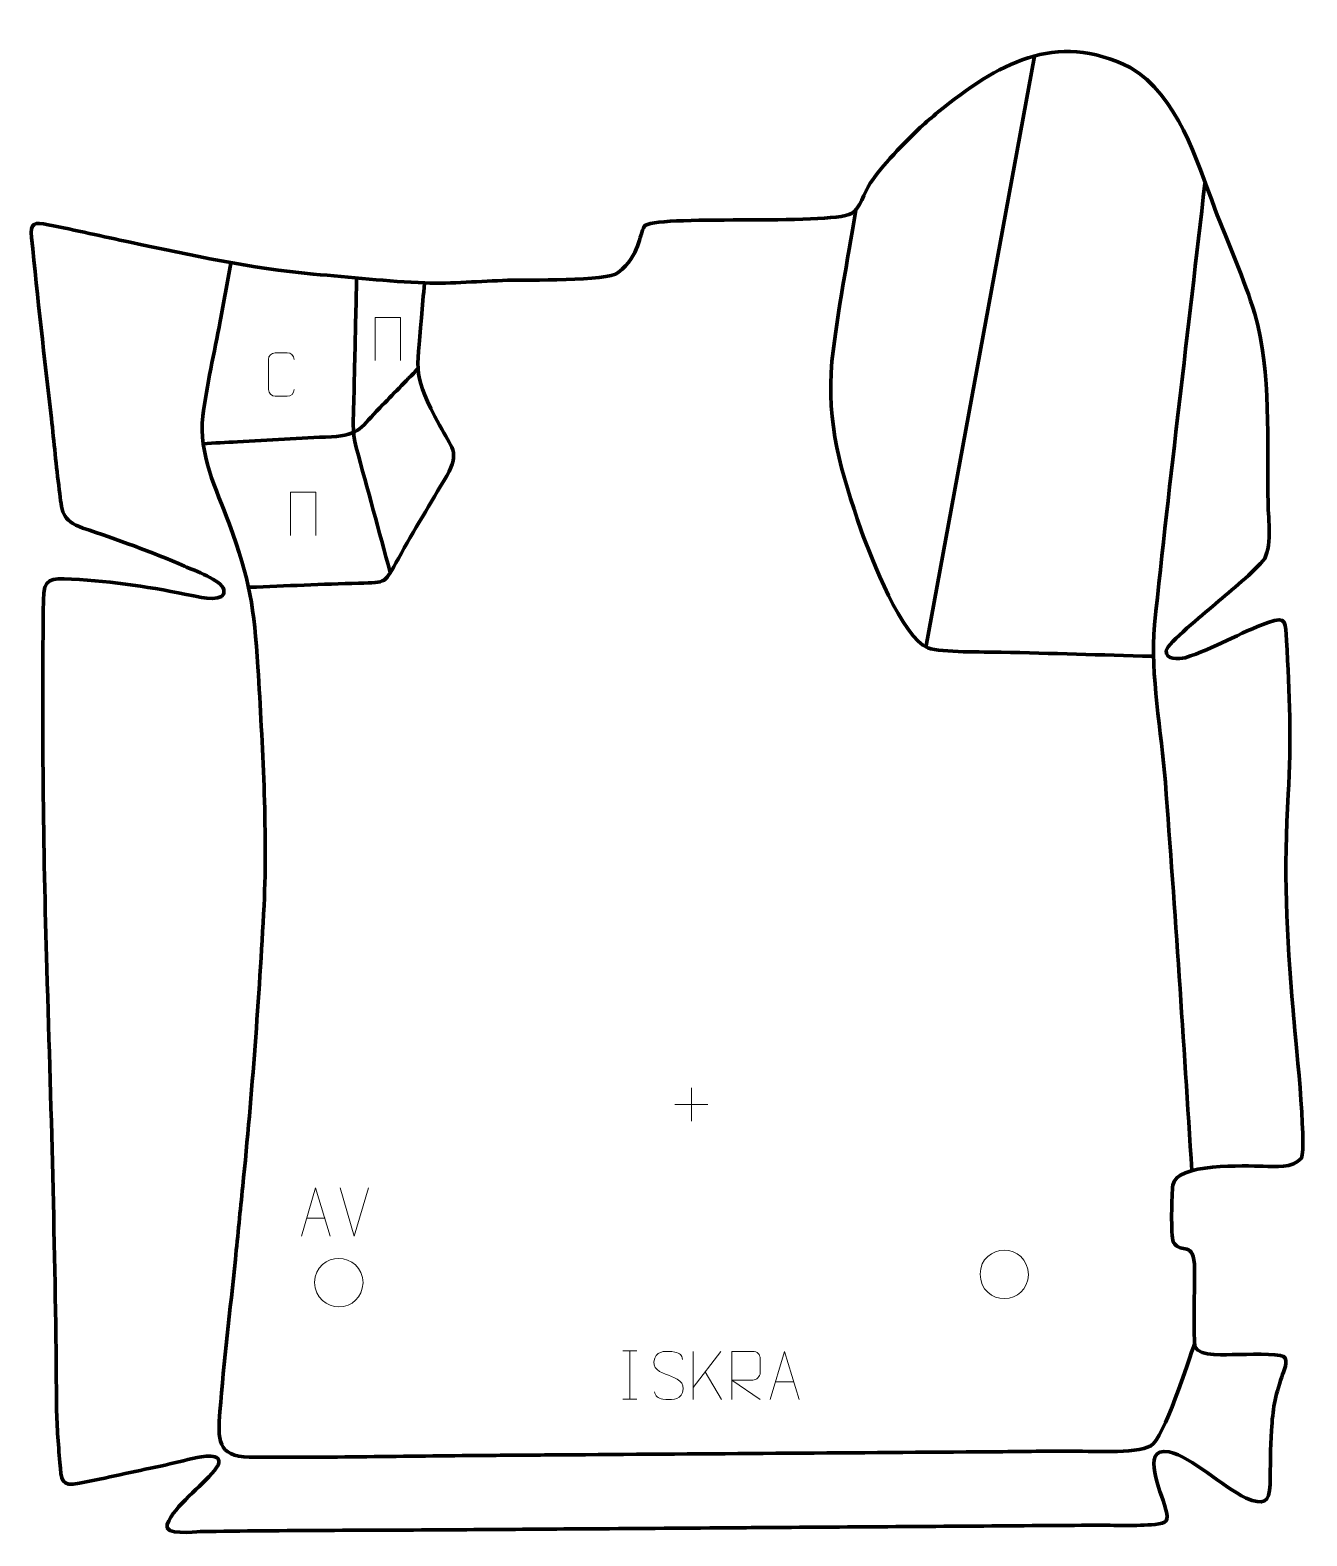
# Model space of a CAD drawing. Header units: millimetres. Extents: x 961 to 1621, y -33 to 745.
import ezdxf

# ---------------------------------------------------------------- set-up
doc = ezdxf.new("R2010")
doc.units = ezdxf.units.MM
doc.header["$MEASUREMENT"] = 0
doc.layers.add('layer 2', color=7, linetype='Continuous')
doc.layers.add('layer 3', color=7, linetype='Continuous')

msp = doc.modelspace()

# ---------------------------------------------------------------- linework, layer by layer
at = {"layer": 'layer 2', "color": 142, "lineweight": 158}
msp.add_open_spline([(1480.2999, 731.8699), (1480.2999, 731.8699), (1424.1644, 426.4846), (1424.1644, 426.4846)], degree=3, dxfattribs=at)
for points, knots in [([(1568.2554, 666.1379), (1559.5698, 590.1629), (1550.2226, 514.0593), (1542.1807, 438.0373), (1542.1807, 438.0373), (1540.0487, 411.6494), (1545.8392, 383.3044), (1547.8541, 356.7454), (1547.8541, 356.7454), (1552.9022, 289.934), (1557.3169, 223.0836), (1561.5132, 156.2139)], [0, 0, 0, 0, 0.25, 0.25, 0.25, 0.25, 0.5, 0.5, 0.5, 0.5, 1, 1, 1, 1]), ([(1387.8876, 652.3534), (1383.3892, 624.161), (1378.7788, 602.6164), (1375.6094, 574.3362), (1375.6094, 574.3362), (1372.6016, 541.9164), (1380.3507, 516.9627), (1390.7544, 486.7952), (1390.7544, 486.7952), (1395.5702, 473.4164), (1412.0189, 430.9262), (1425.0899, 426.24), (1425.0899, 426.24), (1432.9644, 423.6751), (1453.5555, 424.1903), (1462.9984, 423.9802), (1462.9984, 423.9802), (1488.9548, 423.3986), (1514.9054, 422.5594), (1540.8584, 421.8447)], [0, 0, 0, 0, 0.16666667, 0.16666667, 0.16666667, 0.16666667, 0.33333333, 0.33333333, 0.33333333, 0.33333333, 0.5, 0.5, 0.5, 0.5, 0.66666667, 0.66666667, 0.66666667, 0.66666667, 1, 1, 1, 1]), ([(1563.0345, 67.0948), (1559.7725, 57.9272), (1546.9612, 17.6408), (1540.4002, 14.0351), (1540.4002, 14.0351), (1532.1911, 9.5236), (1508.2844, 11.3134), (1498.1638, 11.3006), (1498.1638, 11.3006), (1485.1278, 11.2172), (1472.0923, 11.02), (1459.0565, 10.9099), (1459.0565, 10.9099), (1459.0565, 10.9099), (1458.1026, 10.9018), (1458.1026, 10.9018), (1458.1026, 10.9018), (1388.1733, 10.3997), (1318.2441, 9.8977), (1248.3148, 9.3959), (1248.3148, 9.3959), (1241.9576, 9.3503), (1235.6004, 9.3047), (1229.2431, 9.259), (1229.2431, 9.259), (1218.118, 9.1792), (1206.9928, 9.0994), (1195.8678, 9.0195), (1195.8678, 9.0195), (1155.5502, 8.7238), (1114.9459, 7.8381), (1074.6645, 8.0728), (1074.6645, 8.0728), (1057.7859, 8.4846), (1058.3403, 17.5093), (1059.4004, 31.6323), (1059.4004, 31.6323), (1061.4598, 57.7422), (1064.7426, 84.1626), (1067.3795, 110.2821), (1067.3795, 110.2821), (1068.6525, 122.8916), (1069.9254, 135.501), (1071.1984, 148.1105), (1071.1984, 148.1105), (1076.0806, 196.1145), (1079.5819, 245.0003), (1082.2389, 293.1862), (1082.2389, 293.1862), (1083.9735, 333.7014), (1081.3979, 375.6432), (1079.0708, 416.1596), (1079.0708, 416.1596), (1077.0145, 447.2345), (1074.9531, 460.9667), (1064.1166, 490.5277), (1064.1166, 490.5277), (1057.51, 508.2358), (1048.3134, 526.4594), (1050.5959, 545.8836), (1050.5959, 545.8836), (1052.5398, 561.9648), (1056.5542, 578.8444), (1059.5202, 594.9124), (1059.5202, 594.9124), (1061.3622, 604.8912), (1063.2063, 614.8696), (1065.0491, 624.8484)], [0, 0, 0, 0, 0.05555556, 0.05555556, 0.05555556, 0.05555556, 0.11111111, 0.11111111, 0.11111111, 0.11111111, 0.16666667, 0.16666667, 0.16666667, 0.16666667, 0.22222222, 0.22222222, 0.22222222, 0.22222222, 0.27777778, 0.27777778, 0.27777778, 0.27777778, 0.33333333, 0.33333333, 0.33333333, 0.33333333, 0.38888889, 0.38888889, 0.38888889, 0.38888889, 0.44444444, 0.44444444, 0.44444444, 0.44444444, 0.5, 0.5, 0.5, 0.5, 0.55555556, 0.55555556, 0.55555556, 0.55555556, 0.61111111, 0.61111111, 0.61111111, 0.61111111, 0.66666667, 0.66666667, 0.66666667, 0.66666667, 0.72222222, 0.72222222, 0.72222222, 0.72222222, 0.77777778, 0.77777778, 0.77777778, 0.77777778, 0.83333333, 0.83333333, 0.83333333, 0.83333333, 0.88888889, 0.88888889, 0.88888889, 0.88888889, 1, 1, 1, 1]), ([(1074.7051, 457.4896), (1093.4082, 458.1997), (1112.3764, 459.1449), (1131.0547, 459.6097), (1131.0547, 459.6097), (1146.1897, 459.9863), (1144.1141, 459.3818), (1151.5769, 472.4139), (1151.5769, 472.4139), (1159.8397, 486.8348), (1168.0302, 500.9093), (1176.639, 515.1336), (1176.639, 515.1336), (1183.6915, 527.5831), (1178.9471, 529.6484), (1172.8459, 541.2184), (1172.8459, 541.2184), (1159.1081, 567.2697), (1160.9858, 567.6159), (1163.5058, 596.6951), (1163.5058, 596.6951), (1164.0256, 602.6946), (1164.5451, 608.694), (1165.0657, 614.6934)], [0, 0, 0, 0, 0.14285714, 0.14285714, 0.14285714, 0.14285714, 0.28571429, 0.28571429, 0.28571429, 0.28571429, 0.42857143, 0.42857143, 0.42857143, 0.42857143, 0.57142857, 0.57142857, 0.57142857, 0.57142857, 0.71428571, 0.71428571, 0.71428571, 0.71428571, 1, 1, 1, 1]), ([(1147.3698, 465.2117), (1141.5526, 486.694), (1135.6882, 508.1634), (1129.8636, 529.642), (1129.8636, 529.642), (1127.4763, 538.4452), (1128.3629, 544.2581), (1128.5668, 553.1563), (1128.5668, 553.1563), (1128.7116, 559.4766), (1128.8561, 565.797), (1129.0007, 572.1173), (1129.0007, 572.1173), (1129.3478, 587.2861), (1129.6949, 602.4549), (1130.0421, 617.6236)], [0, 0, 0, 0, 0.2, 0.2, 0.2, 0.2, 0.4, 0.4, 0.4, 0.4, 0.6, 0.6, 0.6, 0.6, 1, 1, 1, 1]), ([(1050.5048, 531.6663), (1056.5039, 532.008), (1062.5029, 532.3498), (1068.5019, 532.6917), (1068.5019, 532.6917), (1084.7097, 533.6177), (1100.7792, 534.5363), (1117.0016, 535.2897), (1117.0016, 535.2897), (1131.6667, 535.9707), (1132.6214, 540.6199), (1142.0448, 550.281), (1142.0448, 550.281), (1148.6426, 557.045), (1155.261, 563.7888), (1161.8678, 570.5439)], [0, 0, 0, 0, 0.2, 0.2, 0.2, 0.2, 0.4, 0.4, 0.4, 0.4, 0.6, 0.6, 0.6, 0.6, 1, 1, 1, 1])]:
    msp.add_open_spline(points, degree=3, knots=knots, dxfattribs=at)
at = {"layer": 'layer 2', "color": 142, "lineweight": 9}
for points, knots in [([(1139.6144, 574.6023), (1139.6144, 574.6023), (1139.6144, 596.9632), (1139.6144, 596.9632), (1139.6144, 596.9632), (1139.6144, 596.9632), (1152.7389, 596.9632), (1152.7389, 596.9632), (1152.7389, 596.9632), (1152.7389, 596.9632), (1152.7389, 574.6023), (1152.7389, 574.6023)], [0, 0, 0, 0, 0.25, 0.25, 0.25, 0.25, 0.5, 0.5, 0.5, 0.5, 1, 1, 1, 1]), ([(1097.7694, 559.6704), (1097.6441, 557.5884), (1096.1412, 556.2626), (1094.2166, 556.2529), (1094.2166, 556.2529), (1092.127, 556.2533), (1090.0374, 556.2533), (1087.9481, 556.2529), (1087.9481, 556.2529), (1086.2231, 556.1585), (1084.4559, 557.8472), (1084.4659, 559.6549), (1084.4659, 559.6549), (1084.4663, 564.8254), (1084.4663, 569.9956), (1084.4659, 575.1655), (1084.4659, 575.1655), (1084.4697, 577.0814), (1086.035, 578.6221), (1087.9637, 578.61), (1087.9637, 578.61), (1090.0478, 578.61), (1092.1322, 578.61), (1094.2166, 578.61), (1094.2166, 578.61), (1095.961, 578.6418), (1097.7455, 577.3052), (1097.7694, 575.1209)], [0, 0, 0, 0, 0.125, 0.125, 0.125, 0.125, 0.25, 0.25, 0.25, 0.25, 0.375, 0.375, 0.375, 0.375, 0.5, 0.5, 0.5, 0.5, 0.625, 0.625, 0.625, 0.625, 0.75, 0.75, 0.75, 0.75, 1, 1, 1, 1]), ([(1095.8496, 484.2486), (1095.8496, 484.2486), (1095.8496, 506.6094), (1095.8496, 506.6094), (1095.8496, 506.6094), (1095.8496, 506.6094), (1108.9741, 506.6094), (1108.9741, 506.6094), (1108.9741, 506.6094), (1108.9741, 506.6094), (1108.9741, 484.2486), (1108.9741, 484.2486)], [0, 0, 0, 0, 0.25, 0.25, 0.25, 0.25, 0.5, 0.5, 0.5, 0.5, 1, 1, 1, 1]), ([(1101.4668, 122.3058), (1101.4668, 122.3058), (1108.8413, 147.2711), (1108.8413, 147.2711), (1108.8413, 147.2711), (1108.8413, 147.2711), (1116.4148, 122.3058), (1116.4148, 122.3058)], [0, 0, 0, 0, 0.33333333, 0.33333333, 0.33333333, 0.33333333, 1, 1, 1, 1]), ([(1108.3475, 98.4066), (1108.4317, 106.3156), (1114.7132, 110.8963), (1120.8534, 110.7808), (1120.8534, 110.7808), (1126.9936, 110.8963), (1133.2751, 106.0566), (1133.3593, 98.1477), (1133.3593, 98.1477), (1132.9184, 90.6092), (1127.6279, 85.8085), (1120.8534, 85.7735), (1120.8534, 85.7735), (1114.7132, 85.658), (1108.4317, 90.4976), (1108.3475, 98.4066)], [0, 0, 0, 0, 0.2, 0.2, 0.2, 0.2, 0.4, 0.4, 0.4, 0.4, 0.6, 0.6, 0.6, 0.6, 1, 1, 1, 1]), ([(1452.1163, 102.6414), (1452.2005, 110.5504), (1458.482, 115.1311), (1464.6222, 115.0156), (1464.6222, 115.0156), (1470.7624, 115.1311), (1477.0439, 110.2915), (1477.1281, 102.3825), (1477.1281, 102.3825), (1476.6871, 94.844), (1471.3967, 90.0434), (1464.6222, 90.0083), (1464.6222, 90.0083), (1458.482, 89.8928), (1452.2005, 94.7324), (1452.1163, 102.6414)], [0, 0, 0, 0, 0.2, 0.2, 0.2, 0.2, 0.4, 0.4, 0.4, 0.4, 0.6, 0.6, 0.6, 0.6, 1, 1, 1, 1]), ([(1291.1752, 50.4839), (1286.9249, 51.955), (1282.0144, 53.7517), (1284.0204, 59.2746), (1284.0204, 59.2746), (1285.5247, 63.4165), (1290.7408, 63.0277), (1294.3461, 62.4264), (1294.3461, 62.4264), (1297.208, 61.949), (1298.0731, 60.7352), (1298.3839, 58.6501)], [0, 0, 0, 0, 0.25, 0.25, 0.25, 0.25, 0.5, 0.5, 0.5, 0.5, 1, 1, 1, 1]), ([(1323.8531, 37.8273), (1323.8531, 37.8273), (1323.8531, 62.7926), (1323.8531, 62.7926), (1323.8531, 62.7926), (1327.4496, 62.7926), (1331.0468, 62.7926), (1334.6437, 62.7926), (1334.6437, 62.7926), (1336.9702, 62.7549), (1338.5281, 61.2643), (1338.5241, 58.8967), (1338.5241, 58.8967), (1338.5237, 56.8602), (1338.5237, 53.7994), (1338.5241, 51.7624), (1338.5241, 51.7624), (1338.5175, 49.8861), (1336.7044, 47.9433), (1334.6939, 47.9242), (1334.6939, 47.9242), (1334.6939, 47.9242), (1323.8531, 47.9242), (1323.8531, 47.9242), (1323.8531, 47.9242), (1323.8531, 47.9242), (1338.5148, 37.8273), (1338.5148, 37.8273)], [0, 0, 0, 0, 0.125, 0.125, 0.125, 0.125, 0.25, 0.25, 0.25, 0.25, 0.375, 0.375, 0.375, 0.375, 0.5, 0.5, 0.5, 0.5, 0.625, 0.625, 0.625, 0.625, 0.75, 0.75, 0.75, 0.75, 1, 1, 1, 1]), ([(1343.724, 37.8273), (1343.724, 37.8273), (1351.0985, 62.7927), (1351.0985, 62.7927), (1351.0985, 62.7927), (1351.0985, 62.7927), (1358.672, 37.8273), (1358.672, 37.8273)], [0, 0, 0, 0, 0.33333333, 0.33333333, 0.33333333, 0.33333333, 1, 1, 1, 1]), ([(1291.1752, 50.4838), (1295.1956, 48.8364), (1300.2275, 46.9471), (1298.3926, 41.5843), (1298.3926, 41.5843), (1296.9322, 37.3159), (1292.0191, 37.5728), (1288.2912, 38.1277), (1288.2912, 38.1277), (1285.5398, 38.5377), (1284.3184, 39.7518), (1283.9402, 41.8649)], [0, 0, 0, 0, 0.25, 0.25, 0.25, 0.25, 0.5, 0.5, 0.5, 0.5, 1, 1, 1, 1])]:
    msp.add_open_spline(points, degree=3, knots=knots, dxfattribs=at)
for points in [[(1302.9729, 198.8643), (1302.9729, 198.8643), (1302.9729, 181.7034), (1302.9729, 181.7034)], [(1294.3925, 190.2838), (1294.3925, 190.2838), (1311.5534, 190.2838), (1311.5534, 190.2838)], [(1128.8393, 122.2985), (1128.8393, 122.2985), (1121.5141, 147.2639), (1121.5141, 147.2639)], [(1136.1646, 147.2639), (1136.1646, 147.2639), (1128.8394, 122.2985), (1128.8394, 122.2985)], [(1104.1907, 131.5596), (1104.1907, 131.5596), (1113.691, 131.5596), (1113.691, 131.5596)], [(1267.58, 62.9667), (1267.58, 62.9667), (1274.7515, 62.9667), (1274.7515, 62.9667)], [(1271.1657, 62.9667), (1271.1657, 62.9667), (1271.1657, 38.0014), (1271.1657, 38.0014)], [(1303.8249, 62.7927), (1303.8249, 62.7927), (1303.8249, 37.8273), (1303.8249, 37.8273)], [(1318.2079, 62.7927), (1318.2079, 62.7927), (1303.8249, 44.1441), (1303.8249, 44.1441)], [(1318.5334, 37.923), (1318.5334, 37.923), (1310.0589, 52.2435), (1310.0589, 52.2435)], [(1346.4479, 47.0811), (1346.4479, 47.0811), (1355.9481, 47.0811), (1355.9481, 47.0811)], [(1267.58, 38.0014), (1267.58, 38.0014), (1274.7515, 38.0014), (1274.7515, 38.0014)]]:
    msp.add_open_spline(points, degree=3, dxfattribs=at)
at = {"layer": 'layer 3', "color": 242, "lineweight": 158}
msp.add_open_spline([(962.1033, 638.2304), (961.3416, 645.903), (963.3432, 646.3072), (970.7095, 644.8227), (970.7095, 644.8227), (984.7903, 641.9604), (998.9649, 638.7392), (1013.0622, 635.7758), (1013.0622, 635.7758), (1045.1266, 628.9385), (1074.8123, 622.3064), (1107.6413, 619.3283), (1107.6413, 619.3283), (1126.6565, 617.6007), (1146.2825, 615.5477), (1165.323, 614.7459), (1165.323, 614.7459), (1179.1629, 614.2271), (1194.0203, 615.7278), (1208.0474, 616.0941), (1208.0474, 616.0941), (1217.5982, 616.2748), (1259.8346, 615.6881), (1265.2262, 620.0767), (1265.2262, 620.0767), (1276.5692, 629.3093), (1275.8405, 639.4054), (1278.6595, 643.9517), (1278.6595, 643.9517), (1282.5085, 650.1591), (1373.713, 644.4463), (1385.6392, 650.5448), (1385.6392, 650.5448), (1389.7537, 652.6489), (1392.5804, 661.9273), (1395.3733, 666.227), (1395.3733, 666.227), (1400.7866, 674.5607), (1413.7487, 688.0103), (1421.2203, 694.9565), (1421.2203, 694.9565), (1424.253, 697.7759), (1427.3344, 700.469), (1430.5149, 703.1197), (1430.5149, 703.1197), (1461.0585, 727.6589), (1490.7564, 745.3473), (1529.7064, 726.0574), (1529.7064, 726.0574), (1554.2704, 711.5088), (1563.7768, 678.4354), (1573.4038, 653.1005), (1573.4038, 653.1005), (1580.1281, 635.5226), (1588.6763, 616.5896), (1594.0484, 598.7656), (1594.0484, 598.7656), (1602.8978, 567.8854), (1600.1665, 532.6246), (1600.884, 500.6056), (1600.884, 500.6056), (1601.141, 493.3936), (1602.9743, 476.872), (1598.3748, 471.2942), (1598.3748, 471.2942), (1591.0708, 463.043), (1580.65, 454.9647), (1572.1752, 447.6487), (1572.1752, 447.6487), (1568.253, 444.2627), (1548.8545, 428.4627), (1548.3309, 424.7796), (1548.3309, 424.7796), (1547.662, 420.0743), (1554.854, 420.2013), (1558.0504, 421.113), (1558.0504, 421.113), (1573.1606, 425.8227), (1586.2527, 434.0736), (1600.9036, 439.3789), (1600.9036, 439.3789), (1610.9962, 443.0336), (1609.8605, 438.849), (1610.4112, 430.0247), (1610.4112, 430.0247), (1612.0943, 402.7824), (1612.9479, 377.8965), (1611.3194, 350.5724), (1611.3194, 350.5724), (1609.0139, 311.8926), (1610.2918, 277.5816), (1613.7969, 239.0681), (1613.7969, 239.0681), (1614.8175, 228.0702), (1620.9598, 168.4073), (1618.1462, 162.6547), (1618.1462, 162.6547), (1613.3678, 157.0122), (1604.9231, 158.3468), (1598.306, 158.4115), (1598.306, 158.4115), (1589.4796, 158.5384), (1553.0533, 160.202), (1551.6625, 148.5858), (1551.6625, 148.5858), (1551.1605, 144.393), (1550.5535, 122.2473), (1551.9099, 119.4092), (1551.9099, 119.4092), (1556.2914, 112.0497), (1562.7737, 121.1343), (1562.9341, 105.1384), (1562.9341, 105.1384), (1562.9529, 99.3155), (1562.3635, 67.5754), (1563.1778, 64.9007), (1563.1778, 64.9007), (1565.5135, 60.0674), (1579.6942, 61.1083), (1584.4795, 61.1136), (1584.4795, 61.1136), (1588.9239, 61.1185), (1605.9568, 61.9335), (1608.9092, 60.1387), (1608.9092, 60.1387), (1611.8482, 58.3519), (1608.9081, 52.2101), (1608.0072, 49.6258), (1608.0072, 49.6258), (1604.3856, 39.2371), (1603.3791, 32.9481), (1602.6535, 21.945), (1602.6535, 21.945), (1602.0423, 12.6784), (1602.1152, 3.3435), (1601.9591, -5.9415), (1601.9591, -5.9415), (1601.5984, -15.5945), (1598.6152, -16.7755), (1589.5817, -13.0159), (1589.5817, -13.0159), (1576.9965, -7.0386), (1561.7202, 8.1013), (1549.767, 10.8747), (1549.767, 10.8747), (1541.6498, 12.3582), (1541.2563, 6.6144), (1542.3268, 0.1543), (1542.3268, 0.1543), (1543.7099, -7.0508), (1546.2416, -12.259), (1548.1674, -19.0206), (1548.1674, -19.0206), (1549.8095, -24.786), (1548.5443, -26.1054), (1542.5141, -26.6369), (1542.5141, -26.6369), (1532.8347, -27.4901), (1521.5647, -27.0152), (1511.7124, -27.0312), (1511.7124, -27.0312), (1502.1771, -27.0993), (1492.642, -27.1672), (1483.1068, -27.2352), (1483.1068, -27.2352), (1438.9272, -27.5504), (1394.7476, -27.8656), (1350.5679, -28.1808), (1350.5679, -28.1808), (1337.8544, -28.2714), (1325.1408, -28.3622), (1312.4273, -28.4528), (1312.4273, -28.4528), (1287.318, -28.632), (1262.2088, -28.8111), (1237.0995, -28.9902), (1237.0995, -28.9902), (1218.0292, -29.1262), (1198.9588, -29.2623), (1179.8884, -29.3984), (1179.8884, -29.3984), (1136.3363, -29.7039), (1092.7635, -29.6322), (1049.2169, -30.3251), (1049.2169, -30.3251), (1046.0939, -30.3748), (1030.412, -32.5472), (1032.0691, -26.5848), (1032.0691, -26.5848), (1036.2912, -16.5436), (1049.7775, -7.2714), (1056.5781, 1.2394), (1056.5781, 1.2394), (1063.493, 9.8931), (1053.2497, 9.1989), (1047.5763, 7.9285), (1047.5763, 7.9285), (1041.2157, 6.5042), (1035.1661, 4.8868), (1028.6981, 3.5384), (1028.6981, 3.5384), (1014.7581, 0.6283), (1000.7186, -2.5995), (986.7932, -5.39), (986.7932, -5.39), (977.126, -7.3272), (977.4877, -3.6446), (976.7105, 5.347), (976.7105, 5.347), (975.9002, 15.158), (975.0422, 25.5457), (974.977, 35.4836), (974.977, 35.4836), (974.4932, 109.3094), (972.3931, 182.5546), (969.9831, 260.5136), (969.9831, 260.5136), (968.0447, 323.2116), (967.4268, 388.0053), (968.2021, 450.9333), (968.2021, 450.9333), (968.3432, 462.3847), (971.9669, 462.182), (982.6788, 461.7438), (982.6788, 461.7438), (1004.6525, 460.4939), (1024.39, 457.5949), (1045.8899, 453.0096), (1045.8899, 453.0096), (1049.1403, 452.3164), (1063.1063, 449.2861), (1061.4246, 456.2508), (1061.4246, 456.2508), (1060.1852, 461.3832), (1046.106, 466.1927), (1041.1858, 468.38), (1041.1858, 468.38), (1023.7959, 476.0003), (1006.5651, 482.0627), (988.6092, 488.1264), (988.6092, 488.1264), (977.3334, 492.149), (977.824, 496.8497), (976.3833, 507.9247), (976.3833, 507.9247), (974.808, 520.0345), (973.7093, 532.553), (972.3131, 544.7516), (972.3131, 544.7516), (968.7541, 575.8454), (965.2028, 607.0929), (962.1033, 638.2304)], degree=3, knots=[0, 0, 0, 0, 0.015625, 0.015625, 0.015625, 0.015625, 0.03125, 0.03125, 0.03125, 0.03125, 0.046875, 0.046875, 0.046875, 0.046875, 0.0625, 0.0625, 0.0625, 0.0625, 0.078125, 0.078125, 0.078125, 0.078125, 0.09375, 0.09375, 0.09375, 0.09375, 0.109375, 0.109375, 0.109375, 0.109375, 0.125, 0.125, 0.125, 0.125, 0.140625, 0.140625, 0.140625, 0.140625, 0.15625, 0.15625, 0.15625, 0.15625, 0.171875, 0.171875, 0.171875, 0.171875, 0.1875, 0.1875, 0.1875, 0.1875, 0.203125, 0.203125, 0.203125, 0.203125, 0.21875, 0.21875, 0.21875, 0.21875, 0.234375, 0.234375, 0.234375, 0.234375, 0.25, 0.25, 0.25, 0.25, 0.265625, 0.265625, 0.265625, 0.265625, 0.28125, 0.28125, 0.28125, 0.28125, 0.296875, 0.296875, 0.296875, 0.296875, 0.3125, 0.3125, 0.3125, 0.3125, 0.328125, 0.328125, 0.328125, 0.328125, 0.34375, 0.34375, 0.34375, 0.34375, 0.359375, 0.359375, 0.359375, 0.359375, 0.375, 0.375, 0.375, 0.375, 0.390625, 0.390625, 0.390625, 0.390625, 0.40625, 0.40625, 0.40625, 0.40625, 0.421875, 0.421875, 0.421875, 0.421875, 0.4375, 0.4375, 0.4375, 0.4375, 0.453125, 0.453125, 0.453125, 0.453125, 0.46875, 0.46875, 0.46875, 0.46875, 0.484375, 0.484375, 0.484375, 0.484375, 0.5, 0.5, 0.5, 0.5, 0.515625, 0.515625, 0.515625, 0.515625, 0.53125, 0.53125, 0.53125, 0.53125, 0.546875, 0.546875, 0.546875, 0.546875, 0.5625, 0.5625, 0.5625, 0.5625, 0.578125, 0.578125, 0.578125, 0.578125, 0.59375, 0.59375, 0.59375, 0.59375, 0.609375, 0.609375, 0.609375, 0.609375, 0.625, 0.625, 0.625, 0.625, 0.640625, 0.640625, 0.640625, 0.640625, 0.65625, 0.65625, 0.65625, 0.65625, 0.671875, 0.671875, 0.671875, 0.671875, 0.6875, 0.6875, 0.6875, 0.6875, 0.703125, 0.703125, 0.703125, 0.703125, 0.71875, 0.71875, 0.71875, 0.71875, 0.734375, 0.734375, 0.734375, 0.734375, 0.75, 0.75, 0.75, 0.75, 0.765625, 0.765625, 0.765625, 0.765625, 0.78125, 0.78125, 0.78125, 0.78125, 0.796875, 0.796875, 0.796875, 0.796875, 0.8125, 0.8125, 0.8125, 0.8125, 0.828125, 0.828125, 0.828125, 0.828125, 0.84375, 0.84375, 0.84375, 0.84375, 0.859375, 0.859375, 0.859375, 0.859375, 0.875, 0.875, 0.875, 0.875, 0.890625, 0.890625, 0.890625, 0.890625, 0.90625, 0.90625, 0.90625, 0.90625, 0.921875, 0.921875, 0.921875, 0.921875, 0.9375, 0.9375, 0.9375, 0.9375, 0.953125, 0.953125, 0.953125, 0.953125, 0.96875, 0.96875, 0.96875, 0.96875, 1, 1, 1, 1], dxfattribs=at)

doc.saveas('drawing.dxf')
